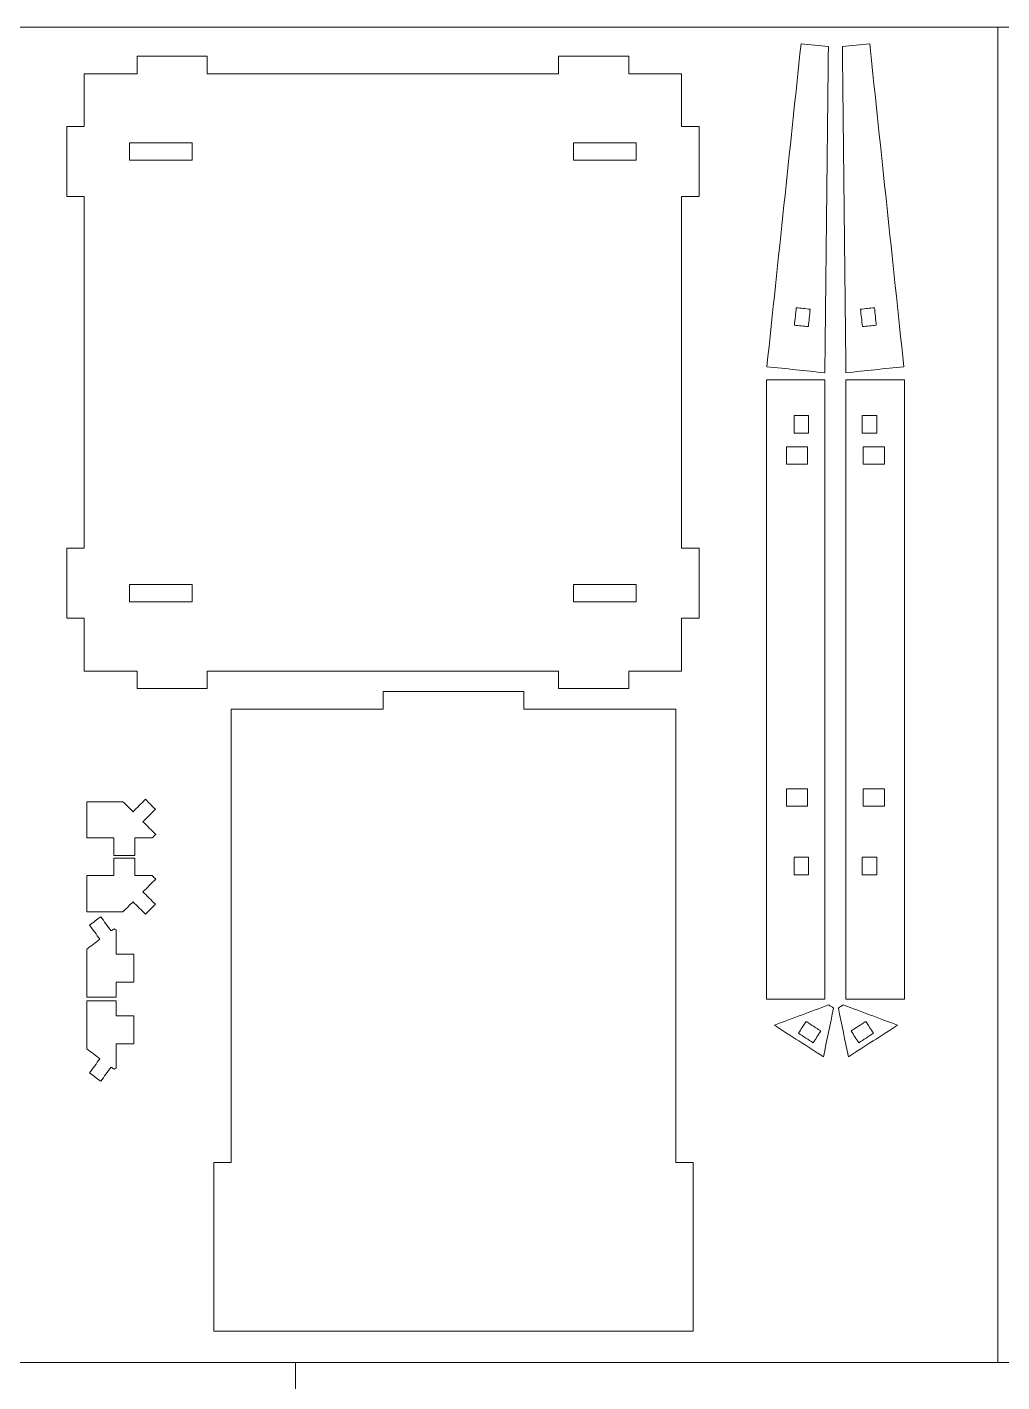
# Model space of a CAD drawing. Header units: centimetres. Extents: x -36.5 to 33.1, y -48.3 to 44.1.
# Drawn here: x -18.27 to -1.62, y 20.93 to 44.06 of the extents above; entities that cross this region are included whole.
import ezdxf

# ---------------------------------------------------------------- set-up
doc = ezdxf.new("R2010")
doc.units = ezdxf.units.CM
doc.header["$MEASUREMENT"] = 0
doc.layers.add('Camada 1', color=7, linetype='Continuous')

msp = doc.modelspace()

# ---------------------------------------------------------------- linework, layer by layer
at = {"layer": 'Camada 1', "color": 2, "lineweight": 20}
for points, knots in [([(-1.6923, 44.0612), (-1.6923, 44.0612), (-1.6923, 21.2612), (-1.6923, 21.2612), (-1.6923, 21.2612), (-1.6923, 21.2612), (-36.4923, 21.2612), (-36.4923, 21.2612), (-36.4923, 21.2612), (-36.4923, 21.2612), (-36.4923, 44.0612), (-36.4923, 44.0612), (-36.4923, 44.0612), (-36.4923, 44.0612), (-1.6923, 44.0612), (-1.6923, 44.0612)], [0, 0, 0, 0, 0.2, 0.2, 0.2, 0.2, 0.4, 0.4, 0.4, 0.4, 0.6, 0.6, 0.6, 0.6, 1, 1, 1, 1]), ([(-1.6923, 44.0612), (-1.6923, 44.0612), (-1.6923, 21.2612), (-1.6923, 21.2612), (-1.6923, 21.2612), (-1.6923, 21.2612), (33.1077, 21.2612), (33.1077, 21.2612), (33.1077, 21.2612), (33.1077, 21.2612), (33.1077, 44.0612), (33.1077, 44.0612), (33.1077, 44.0612), (33.1077, 44.0612), (-1.6923, 44.0612), (-1.6923, 44.0612)], [0, 0, 0, 0, 0.2, 0.2, 0.2, 0.2, 0.4, 0.4, 0.4, 0.4, 0.6, 0.6, 0.6, 0.6, 1, 1, 1, 1]), ([(-36.4923, -13.5388), (-36.4923, -13.5388), (-13.6923, -13.5388), (-13.6923, -13.5388), (-13.6923, -13.5388), (-13.6923, -13.5388), (-13.6923, 21.2612), (-13.6923, 21.2612), (-13.6923, 21.2612), (-13.6923, 21.2612), (-36.4923, 21.2612), (-36.4923, 21.2612), (-36.4923, 21.2612), (-36.4923, 21.2612), (-36.4923, -13.5388), (-36.4923, -13.5388), (-36.4923, -13.5388), (-36.4923, -13.5388), (-36.4923, -13.5388), (-36.4923, -13.5388)], [0, 0, 0, 0, 0.16666667, 0.16666667, 0.16666667, 0.16666667, 0.33333333, 0.33333333, 0.33333333, 0.33333333, 0.5, 0.5, 0.5, 0.5, 0.66666667, 0.66666667, 0.66666667, 0.66666667, 1, 1, 1, 1]), ([(-13.6923, -13.5388), (-13.6923, -13.5388), (9.1077, -13.5388), (9.1077, -13.5388), (9.1077, -13.5388), (9.1077, -13.5388), (9.1077, 21.2612), (9.1077, 21.2612), (9.1077, 21.2612), (9.1077, 21.2612), (-13.6923, 21.2612), (-13.6923, 21.2612), (-13.6923, 21.2612), (-13.6923, 21.2612), (-13.6923, -13.5388), (-13.6923, -13.5388), (-13.6923, -13.5388), (-13.6923, -13.5388), (-13.6923, -13.5388), (-13.6923, -13.5388)], [0, 0, 0, 0, 0.16666667, 0.16666667, 0.16666667, 0.16666667, 0.33333333, 0.33333333, 0.33333333, 0.33333333, 0.5, 0.5, 0.5, 0.5, 0.66666667, 0.66666667, 0.66666667, 0.66666667, 1, 1, 1, 1])]:
    msp.add_open_spline(points, degree=3, knots=knots, dxfattribs=at)
at = {"layer": 'Camada 1', "lineweight": 9}
for points, knots in [([(-5.63902, 38.26273), (-5.4447, 40.10063), (-5.2504, 41.93851), (-5.05608, 43.77641), (-5.05608, 43.77641), (-4.90045, 43.75995), (-4.74484, 43.7435), (-4.58921, 43.72705), (-4.58921, 43.72705), (-4.60912, 41.87072), (-4.62904, 40.01438), (-4.64894, 38.15805), (-4.64894, 38.15805), (-4.97897, 38.19295), (-5.30899, 38.22783), (-5.63902, 38.26273)], [0, 0, 0, 0, 0.2, 0.2, 0.2, 0.2, 0.4, 0.4, 0.4, 0.4, 0.6, 0.6, 0.6, 0.6, 1, 1, 1, 1]), ([(-3.2994, 38.26273), (-3.49372, 40.10063), (-3.68802, 41.93851), (-3.88234, 43.77641), (-3.88234, 43.77641), (-4.03796, 43.75995), (-4.19358, 43.7435), (-4.34921, 43.72705), (-4.34921, 43.72705), (-4.3293, 41.87072), (-4.30938, 40.01438), (-4.28947, 38.15805), (-4.28947, 38.15805), (-3.95945, 38.19295), (-3.62942, 38.22783), (-3.2994, 38.26273)], [0, 0, 0, 0, 0.2, 0.2, 0.2, 0.2, 0.4, 0.4, 0.4, 0.4, 0.6, 0.6, 0.6, 0.6, 1, 1, 1, 1]), ([(-7.99715, 43.26591), (-7.99715, 43.36591), (-7.99715, 43.46589), (-7.99715, 43.56589), (-7.99715, 43.56589), (-8.39713, 43.56589), (-8.7971, 43.56589), (-9.19709, 43.56589), (-9.19709, 43.56589), (-9.19709, 43.46589), (-9.19709, 43.36591), (-9.19709, 43.26591), (-9.19709, 43.26591), (-11.197, 43.26591), (-13.1969, 43.26591), (-15.19681, 43.26591), (-15.19681, 43.26591), (-15.19681, 43.36591), (-15.19681, 43.46589), (-15.19681, 43.56589), (-15.19681, 43.56589), (-15.5968, 43.56589), (-15.99677, 43.56589), (-16.39675, 43.56589), (-16.39675, 43.56589), (-16.39675, 43.46589), (-16.39675, 43.36591), (-16.39675, 43.26591), (-16.39675, 43.26591), (-16.69674, 43.26591), (-16.99673, 43.26591), (-17.29672, 43.26591), (-17.29672, 43.26591), (-17.29672, 42.96593), (-17.29672, 42.66594), (-17.29672, 42.36595), (-17.29672, 42.36595), (-17.39671, 42.36595), (-17.4967, 42.36595), (-17.59669, 42.36595), (-17.59669, 42.36595), (-17.59669, 41.96597), (-17.59669, 41.56599), (-17.59669, 41.16601), (-17.59669, 41.16601), (-17.4967, 41.16601), (-17.39671, 41.16601), (-17.29672, 41.16601), (-17.29672, 41.16601), (-17.29672, 39.1661), (-17.29672, 37.16619), (-17.29672, 35.16629), (-17.29672, 35.16629), (-17.39671, 35.16629), (-17.4967, 35.16629), (-17.59669, 35.16629), (-17.59669, 35.16629), (-17.59669, 34.7663), (-17.59669, 34.36633), (-17.59669, 33.96635), (-17.59669, 33.96635), (-17.4967, 33.96635), (-17.39671, 33.96635), (-17.29672, 33.96635), (-17.29672, 33.96635), (-17.29672, 33.66636), (-17.29672, 33.36637), (-17.29672, 33.06638), (-17.29672, 33.06638), (-16.99673, 33.06638), (-16.69674, 33.06638), (-16.39675, 33.06638), (-16.39675, 33.06638), (-16.39675, 32.96639), (-16.39675, 32.8664), (-16.39675, 32.76641), (-16.39675, 32.76641), (-15.99677, 32.76641), (-15.5968, 32.76641), (-15.19681, 32.76641), (-15.19681, 32.76641), (-15.19681, 32.8664), (-15.19681, 32.96639), (-15.19681, 33.06638), (-15.19681, 33.06638), (-13.1969, 33.06638), (-11.197, 33.06638), (-9.19709, 33.06638), (-9.19709, 33.06638), (-9.19709, 32.96639), (-9.19709, 32.86639), (-9.19709, 32.76639), (-9.19709, 32.76639), (-8.7971, 32.76639), (-8.39713, 32.76639), (-7.99715, 32.76639), (-7.99715, 32.76639), (-7.99715, 32.86639), (-7.99715, 32.96639), (-7.99715, 33.06638), (-7.99715, 33.06638), (-7.69716, 33.06638), (-7.39717, 33.06638), (-7.09718, 33.06638), (-7.09718, 33.06638), (-7.09718, 33.36637), (-7.09718, 33.66636), (-7.09718, 33.96635), (-7.09718, 33.96635), (-6.99719, 33.96635), (-6.8972, 33.96635), (-6.79721, 33.96635), (-6.79721, 33.96635), (-6.79721, 34.36633), (-6.79721, 34.7663), (-6.79721, 35.16629), (-6.79721, 35.16629), (-6.8972, 35.16629), (-6.99719, 35.16629), (-7.09718, 35.16629), (-7.09718, 35.16629), (-7.09718, 37.16619), (-7.09718, 39.1661), (-7.09718, 41.16601), (-7.09718, 41.16601), (-6.99719, 41.16601), (-6.8972, 41.16601), (-6.79721, 41.16601), (-6.79721, 41.16601), (-6.79721, 41.56599), (-6.79721, 41.96597), (-6.79721, 42.36595), (-6.79721, 42.36595), (-6.8972, 42.36595), (-6.99719, 42.36595), (-7.09718, 42.36595), (-7.09718, 42.36595), (-7.09718, 42.66594), (-7.09718, 42.96593), (-7.09718, 43.26591), (-7.09718, 43.26591), (-7.39717, 43.26591), (-7.69716, 43.26591), (-7.99715, 43.26591)], [0, 0, 0, 0, 0.02702703, 0.02702703, 0.02702703, 0.02702703, 0.05405405, 0.05405405, 0.05405405, 0.05405405, 0.08108108, 0.08108108, 0.08108108, 0.08108108, 0.10810811, 0.10810811, 0.10810811, 0.10810811, 0.13513514, 0.13513514, 0.13513514, 0.13513514, 0.16216216, 0.16216216, 0.16216216, 0.16216216, 0.18918919, 0.18918919, 0.18918919, 0.18918919, 0.21621622, 0.21621622, 0.21621622, 0.21621622, 0.24324324, 0.24324324, 0.24324324, 0.24324324, 0.27027027, 0.27027027, 0.27027027, 0.27027027, 0.2972973, 0.2972973, 0.2972973, 0.2972973, 0.32432432, 0.32432432, 0.32432432, 0.32432432, 0.35135135, 0.35135135, 0.35135135, 0.35135135, 0.37837838, 0.37837838, 0.37837838, 0.37837838, 0.40540541, 0.40540541, 0.40540541, 0.40540541, 0.43243243, 0.43243243, 0.43243243, 0.43243243, 0.45945946, 0.45945946, 0.45945946, 0.45945946, 0.48648649, 0.48648649, 0.48648649, 0.48648649, 0.51351351, 0.51351351, 0.51351351, 0.51351351, 0.54054054, 0.54054054, 0.54054054, 0.54054054, 0.56756757, 0.56756757, 0.56756757, 0.56756757, 0.59459459, 0.59459459, 0.59459459, 0.59459459, 0.62162162, 0.62162162, 0.62162162, 0.62162162, 0.64864865, 0.64864865, 0.64864865, 0.64864865, 0.67567568, 0.67567568, 0.67567568, 0.67567568, 0.7027027, 0.7027027, 0.7027027, 0.7027027, 0.72972973, 0.72972973, 0.72972973, 0.72972973, 0.75675676, 0.75675676, 0.75675676, 0.75675676, 0.78378378, 0.78378378, 0.78378378, 0.78378378, 0.81081081, 0.81081081, 0.81081081, 0.81081081, 0.83783784, 0.83783784, 0.83783784, 0.83783784, 0.86486486, 0.86486486, 0.86486486, 0.86486486, 0.89189189, 0.89189189, 0.89189189, 0.89189189, 0.91891892, 0.91891892, 0.91891892, 0.91891892, 0.94594595, 0.94594595, 0.94594595, 0.94594595, 1, 1, 1, 1]), ([(-16.52461, 41.78671), (-16.52461, 41.88671), (-16.52461, 41.9867), (-16.52461, 42.0867), (-16.52461, 42.0867), (-16.16725, 42.0867), (-15.80988, 42.0867), (-15.45252, 42.0867), (-15.45252, 42.0867), (-15.45252, 41.9867), (-15.45252, 41.88671), (-15.45252, 41.78671), (-15.45252, 41.78671), (-15.80988, 41.78671), (-16.16725, 41.78671), (-16.52461, 41.78671)], [0, 0, 0, 0, 0.2, 0.2, 0.2, 0.2, 0.4, 0.4, 0.4, 0.4, 0.6, 0.6, 0.6, 0.6, 1, 1, 1, 1]), ([(-8.94138, 41.78671), (-8.94138, 41.88671), (-8.94138, 41.9867), (-8.94138, 42.0867), (-8.94138, 42.0867), (-8.58402, 42.0867), (-8.22665, 42.0867), (-7.86929, 42.0867), (-7.86929, 42.0867), (-7.86929, 41.9867), (-7.86929, 41.88671), (-7.86929, 41.78671), (-7.86929, 41.78671), (-8.22665, 41.78671), (-8.58402, 41.78671), (-8.94138, 41.78671)], [0, 0, 0, 0, 0.2, 0.2, 0.2, 0.2, 0.4, 0.4, 0.4, 0.4, 0.6, 0.6, 0.6, 0.6, 1, 1, 1, 1]), ([(-4.93038, 38.94614), (-4.91988, 39.04548), (-4.90937, 39.14481), (-4.89887, 39.24415), (-4.89887, 39.24415), (-4.97834, 39.25255), (-5.05781, 39.26095), (-5.13728, 39.26935), (-5.13728, 39.26935), (-5.14778, 39.17001), (-5.15828, 39.07068), (-5.16878, 38.97134), (-5.16878, 38.97134), (-5.08932, 38.96294), (-5.00984, 38.95454), (-4.93038, 38.94614)], [0, 0, 0, 0, 0.2, 0.2, 0.2, 0.2, 0.4, 0.4, 0.4, 0.4, 0.6, 0.6, 0.6, 0.6, 1, 1, 1, 1]), ([(-4.00804, 38.94614), (-4.01854, 39.04548), (-4.02905, 39.14481), (-4.03955, 39.24415), (-4.03955, 39.24415), (-3.96007, 39.25255), (-3.88061, 39.26095), (-3.80113, 39.26935), (-3.80113, 39.26935), (-3.79063, 39.17001), (-3.78013, 39.07068), (-3.76963, 38.97134), (-3.76963, 38.97134), (-3.8491, 38.96294), (-3.92857, 38.95454), (-4.00804, 38.94614)], [0, 0, 0, 0, 0.2, 0.2, 0.2, 0.2, 0.4, 0.4, 0.4, 0.4, 0.6, 0.6, 0.6, 0.6, 1, 1, 1, 1]), ([(-5.64732, 27.46382), (-5.31439, 27.46383), (-4.98145, 27.46386), (-4.64852, 27.46387), (-4.64852, 27.46387), (-4.64867, 30.98859), (-4.6488, 34.51333), (-4.64894, 38.03805), (-4.64894, 38.03805), (-4.98187, 38.03804), (-5.3148, 38.03802), (-5.64773, 38.03801), (-5.64773, 38.03801), (-5.6476, 34.51328), (-5.64745, 30.98855), (-5.64732, 27.46382)], [0, 0, 0, 0, 0.2, 0.2, 0.2, 0.2, 0.4, 0.4, 0.4, 0.4, 0.6, 0.6, 0.6, 0.6, 1, 1, 1, 1]), ([(-3.2911, 27.46382), (-3.62402, 27.46383), (-3.95696, 27.46386), (-4.28989, 27.46387), (-4.28989, 27.46387), (-4.28975, 30.98859), (-4.28962, 34.51333), (-4.28947, 38.03805), (-4.28947, 38.03805), (-3.95654, 38.03804), (-3.62362, 38.03802), (-3.29069, 38.03801), (-3.29069, 38.03801), (-3.29082, 34.51328), (-3.29096, 30.98855), (-3.2911, 27.46382)], [0, 0, 0, 0, 0.2, 0.2, 0.2, 0.2, 0.4, 0.4, 0.4, 0.4, 0.6, 0.6, 0.6, 0.6, 1, 1, 1, 1]), ([(-4.92796, 37.42946), (-4.92796, 37.32947), (-4.92794, 37.22946), (-4.92794, 37.12946), (-4.92794, 37.12946), (-5.01038, 37.12946), (-5.09284, 37.12945), (-5.17528, 37.12945), (-5.17528, 37.12945), (-5.17528, 37.22945), (-5.17529, 37.32945), (-5.17529, 37.42945), (-5.17529, 37.42945), (-5.09285, 37.42945), (-5.0104, 37.42946), (-4.92796, 37.42946)], [0, 0, 0, 0, 0.2, 0.2, 0.2, 0.2, 0.4, 0.4, 0.4, 0.4, 0.6, 0.6, 0.6, 0.6, 1, 1, 1, 1]), ([(-4.01046, 37.42946), (-4.01046, 37.32947), (-4.01047, 37.22946), (-4.01047, 37.12946), (-4.01047, 37.12946), (-3.92803, 37.12946), (-3.84558, 37.12945), (-3.76314, 37.12945), (-3.76314, 37.12945), (-3.76314, 37.22945), (-3.76313, 37.32945), (-3.76313, 37.42945), (-3.76313, 37.42945), (-3.84557, 37.42945), (-3.92802, 37.42946), (-4.01046, 37.42946)], [0, 0, 0, 0, 0.2, 0.2, 0.2, 0.2, 0.4, 0.4, 0.4, 0.4, 0.6, 0.6, 0.6, 0.6, 1, 1, 1, 1]), ([(-5.3062, 36.8966), (-5.1862, 36.8966), (-5.06621, 36.89661), (-4.94621, 36.89661), (-4.94621, 36.89661), (-4.94621, 36.79662), (-4.9462, 36.69661), (-4.9462, 36.59661), (-4.9462, 36.59661), (-5.0662, 36.59661), (-5.18618, 36.59661), (-5.30618, 36.59661), (-5.30618, 36.59661), (-5.30618, 36.69661), (-5.3062, 36.79661), (-5.3062, 36.8966)], [0, 0, 0, 0, 0.2, 0.2, 0.2, 0.2, 0.4, 0.4, 0.4, 0.4, 0.6, 0.6, 0.6, 0.6, 1, 1, 1, 1]), ([(-3.63222, 36.8966), (-3.75222, 36.8966), (-3.87221, 36.89661), (-3.99221, 36.89661), (-3.99221, 36.89661), (-3.99221, 36.79662), (-3.99222, 36.69661), (-3.99222, 36.59661), (-3.99222, 36.59661), (-3.87222, 36.59661), (-3.75223, 36.59661), (-3.63223, 36.59661), (-3.63223, 36.59661), (-3.63223, 36.69661), (-3.63222, 36.79661), (-3.63222, 36.8966)], [0, 0, 0, 0, 0.2, 0.2, 0.2, 0.2, 0.4, 0.4, 0.4, 0.4, 0.6, 0.6, 0.6, 0.6, 1, 1, 1, 1]), ([(-16.52461, 34.54557), (-16.16725, 34.54557), (-15.80988, 34.54557), (-15.45252, 34.54557), (-15.45252, 34.54557), (-15.45252, 34.44558), (-15.45252, 34.34559), (-15.45252, 34.2456), (-15.45252, 34.2456), (-15.80988, 34.2456), (-16.16725, 34.2456), (-16.52461, 34.2456), (-16.52461, 34.2456), (-16.52461, 34.34559), (-16.52461, 34.44558), (-16.52461, 34.54557)], [0, 0, 0, 0, 0.2, 0.2, 0.2, 0.2, 0.4, 0.4, 0.4, 0.4, 0.6, 0.6, 0.6, 0.6, 1, 1, 1, 1]), ([(-8.94138, 34.2456), (-8.94138, 34.34559), (-8.94138, 34.44558), (-8.94138, 34.54557), (-8.94138, 34.54557), (-8.58402, 34.54557), (-8.22665, 34.54557), (-7.86929, 34.54557), (-7.86929, 34.54557), (-7.86929, 34.44558), (-7.86929, 34.34559), (-7.86929, 34.2456), (-7.86929, 34.2456), (-8.22665, 34.2456), (-8.58402, 34.2456), (-8.94138, 34.2456)], [0, 0, 0, 0, 0.2, 0.2, 0.2, 0.2, 0.4, 0.4, 0.4, 0.4, 0.6, 0.6, 0.6, 0.6, 1, 1, 1, 1]), ([(-15.08755, 21.79338), (-12.35737, 21.79298), (-9.62718, 21.7926), (-6.897, 21.7922), (-6.897, 21.7922), (-6.8968, 22.75245), (-6.89658, 23.71269), (-6.89638, 24.67295), (-6.89638, 24.67295), (-6.99637, 24.67295), (-7.09637, 24.67295), (-7.19636, 24.67295), (-7.19636, 24.67295), (-7.19636, 27.25323), (-7.19635, 29.83352), (-7.19635, 32.41381), (-7.19635, 32.41381), (-8.06148, 32.41381), (-8.9266, 32.41382), (-9.79172, 32.41382), (-9.79172, 32.41382), (-9.79172, 32.51382), (-9.79172, 32.6138), (-9.79172, 32.7138), (-9.79172, 32.7138), (-10.59168, 32.7138), (-11.39165, 32.71381), (-12.1916, 32.71381), (-12.1916, 32.71381), (-12.1916, 32.61381), (-12.1916, 32.51382), (-12.1916, 32.41382), (-12.1916, 32.41382), (-13.05673, 32.41382), (-13.92185, 32.41382), (-14.78698, 32.41382), (-14.78698, 32.41382), (-14.78696, 29.83353), (-14.78694, 27.25323), (-14.78693, 24.67295), (-14.78693, 24.67295), (-14.88692, 24.67295), (-14.98692, 24.67295), (-15.08692, 24.67295), (-15.08692, 24.67295), (-15.08713, 23.71309), (-15.08734, 22.75323), (-15.08755, 21.79338)], [0, 0, 0, 0, 0.07692308, 0.07692308, 0.07692308, 0.07692308, 0.15384615, 0.15384615, 0.15384615, 0.15384615, 0.23076923, 0.23076923, 0.23076923, 0.23076923, 0.30769231, 0.30769231, 0.30769231, 0.30769231, 0.38461538, 0.38461538, 0.38461538, 0.38461538, 0.46153846, 0.46153846, 0.46153846, 0.46153846, 0.53846154, 0.53846154, 0.53846154, 0.53846154, 0.61538462, 0.61538462, 0.61538462, 0.61538462, 0.69230769, 0.69230769, 0.69230769, 0.69230769, 0.76923077, 0.76923077, 0.76923077, 0.76923077, 0.84615385, 0.84615385, 0.84615385, 0.84615385, 1, 1, 1, 1]), ([(-4.94598, 31.05679), (-4.946, 30.95679), (-4.94602, 30.85679), (-4.94604, 30.75679), (-4.94604, 30.75679), (-5.06604, 30.75679), (-5.18603, 30.75679), (-5.30603, 30.75679), (-5.30603, 30.75679), (-5.306, 30.85679), (-5.30599, 30.95678), (-5.30597, 31.05678), (-5.30597, 31.05678), (-5.18597, 31.05678), (-5.06598, 31.05679), (-4.94598, 31.05679)], [0, 0, 0, 0, 0.2, 0.2, 0.2, 0.2, 0.4, 0.4, 0.4, 0.4, 0.6, 0.6, 0.6, 0.6, 1, 1, 1, 1]), ([(-3.99244, 31.05679), (-3.99241, 30.95679), (-3.9924, 30.85679), (-3.99238, 30.75679), (-3.99238, 30.75679), (-3.87238, 30.75679), (-3.75239, 30.75679), (-3.63239, 30.75679), (-3.63239, 30.75679), (-3.63241, 30.85679), (-3.63242, 30.95678), (-3.63245, 31.05678), (-3.63245, 31.05678), (-3.75245, 31.05678), (-3.87244, 31.05679), (-3.99244, 31.05679)], [0, 0, 0, 0, 0.2, 0.2, 0.2, 0.2, 0.4, 0.4, 0.4, 0.4, 0.6, 0.6, 0.6, 0.6, 1, 1, 1, 1]), ([(-16.13766, 30.21655), (-16.23598, 30.21629), (-16.33429, 30.216), (-16.43261, 30.21575), (-16.43261, 30.21575), (-16.4326, 30.11634), (-16.4326, 30.01694), (-16.43258, 29.91755), (-16.43258, 29.91755), (-16.55257, 29.91721), (-16.67258, 29.91685), (-16.79257, 29.9165), (-16.79257, 29.9165), (-16.79257, 30.01626), (-16.79258, 30.11598), (-16.79258, 30.21572), (-16.79258, 30.21572), (-16.94684, 30.21575), (-17.10113, 30.21575), (-17.25539, 30.21575), (-17.25539, 30.21575), (-17.25539, 30.42206), (-17.25539, 30.62841), (-17.25539, 30.83474), (-17.25539, 30.83474), (-17.04906, 30.83474), (-16.84271, 30.83474), (-16.63638, 30.83474), (-16.63638, 30.83474), (-16.57925, 30.77761), (-16.52213, 30.72049), (-16.465, 30.66338), (-16.465, 30.66338), (-16.39429, 30.73407), (-16.32359, 30.80478), (-16.25288, 30.87548), (-16.25288, 30.87548), (-16.19632, 30.81893), (-16.13975, 30.76235), (-16.08319, 30.70579), (-16.08319, 30.70579), (-16.1539, 30.63509), (-16.2246, 30.56437), (-16.2953, 30.49368), (-16.2953, 30.49368), (-16.22284, 30.42121), (-16.15039, 30.34875), (-16.07794, 30.27629), (-16.07794, 30.27629), (-16.09783, 30.25638), (-16.11775, 30.23647), (-16.13766, 30.21655)], [0, 0, 0, 0, 0.07142857, 0.07142857, 0.07142857, 0.07142857, 0.14285714, 0.14285714, 0.14285714, 0.14285714, 0.21428571, 0.21428571, 0.21428571, 0.21428571, 0.28571429, 0.28571429, 0.28571429, 0.28571429, 0.35714286, 0.35714286, 0.35714286, 0.35714286, 0.42857143, 0.42857143, 0.42857143, 0.42857143, 0.5, 0.5, 0.5, 0.5, 0.57142857, 0.57142857, 0.57142857, 0.57142857, 0.64285714, 0.64285714, 0.64285714, 0.64285714, 0.71428571, 0.71428571, 0.71428571, 0.71428571, 0.78571429, 0.78571429, 0.78571429, 0.78571429, 0.85714286, 0.85714286, 0.85714286, 0.85714286, 1, 1, 1, 1]), ([(-16.13766, 29.57256), (-16.23598, 29.57281), (-16.33429, 29.5731), (-16.43261, 29.57336), (-16.43261, 29.57336), (-16.4326, 29.67276), (-16.4326, 29.77217), (-16.43258, 29.87155), (-16.43258, 29.87155), (-16.55257, 29.8719), (-16.67258, 29.87225), (-16.79257, 29.87259), (-16.79257, 29.87259), (-16.79257, 29.77285), (-16.79258, 29.67312), (-16.79258, 29.57337), (-16.79258, 29.57337), (-16.94684, 29.57336), (-17.10113, 29.57336), (-17.25539, 29.57336), (-17.25539, 29.57336), (-17.25539, 29.36703), (-17.25539, 29.16068), (-17.25539, 28.95435), (-17.25539, 28.95435), (-17.04906, 28.95435), (-16.84271, 28.95435), (-16.63638, 28.95435), (-16.63638, 28.95435), (-16.57925, 29.01149), (-16.52213, 29.06861), (-16.465, 29.12573), (-16.465, 29.12573), (-16.39429, 29.05502), (-16.32359, 28.98432), (-16.25288, 28.91361), (-16.25288, 28.91361), (-16.19632, 28.97017), (-16.13975, 29.02675), (-16.08319, 29.08331), (-16.08319, 29.08331), (-16.1539, 29.15401), (-16.2246, 29.22473), (-16.2953, 29.29543), (-16.2953, 29.29543), (-16.22284, 29.36789), (-16.15039, 29.44035), (-16.07794, 29.51282), (-16.07794, 29.51282), (-16.09783, 29.53272), (-16.11775, 29.55263), (-16.13766, 29.57256)], [0, 0, 0, 0, 0.07142857, 0.07142857, 0.07142857, 0.07142857, 0.14285714, 0.14285714, 0.14285714, 0.14285714, 0.21428571, 0.21428571, 0.21428571, 0.21428571, 0.28571429, 0.28571429, 0.28571429, 0.28571429, 0.35714286, 0.35714286, 0.35714286, 0.35714286, 0.42857143, 0.42857143, 0.42857143, 0.42857143, 0.5, 0.5, 0.5, 0.5, 0.57142857, 0.57142857, 0.57142857, 0.57142857, 0.64285714, 0.64285714, 0.64285714, 0.64285714, 0.71428571, 0.71428571, 0.71428571, 0.71428571, 0.78571429, 0.78571429, 0.78571429, 0.78571429, 0.85714286, 0.85714286, 0.85714286, 0.85714286, 1, 1, 1, 1]), ([(-5.17499, 29.88833), (-5.09255, 29.88833), (-5.0101, 29.88834), (-4.92766, 29.88834), (-4.92766, 29.88834), (-4.92766, 29.78834), (-4.92764, 29.68833), (-4.92764, 29.58834), (-4.92764, 29.58834), (-5.01008, 29.58834), (-5.09254, 29.58833), (-5.17498, 29.58833), (-5.17498, 29.58833), (-5.17498, 29.68832), (-5.17499, 29.78833), (-5.17499, 29.88833)], [0, 0, 0, 0, 0.2, 0.2, 0.2, 0.2, 0.4, 0.4, 0.4, 0.4, 0.6, 0.6, 0.6, 0.6, 1, 1, 1, 1]), ([(-3.76343, 29.88833), (-3.84587, 29.88833), (-3.92832, 29.88834), (-4.01076, 29.88834), (-4.01076, 29.88834), (-4.01076, 29.78834), (-4.01077, 29.68833), (-4.01077, 29.58834), (-4.01077, 29.58834), (-3.92833, 29.58834), (-3.84588, 29.58833), (-3.76344, 29.58833), (-3.76344, 29.58833), (-3.76344, 29.68832), (-3.76343, 29.78833), (-3.76343, 29.88833)], [0, 0, 0, 0, 0.2, 0.2, 0.2, 0.2, 0.4, 0.4, 0.4, 0.4, 0.6, 0.6, 0.6, 0.6, 1, 1, 1, 1]), ([(-17.20906, 28.72631), (-17.14931, 28.64612), (-17.08957, 28.56594), (-17.02982, 28.48575), (-17.02982, 28.48575), (-17.105, 28.42974), (-17.18021, 28.3737), (-17.25539, 28.31768), (-17.25539, 28.31768), (-17.25539, 28.04491), (-17.25539, 27.77214), (-17.25539, 27.49937), (-17.25539, 27.49937), (-17.08699, 27.49937), (-16.91862, 27.49937), (-16.75022, 27.49937), (-16.75022, 27.49937), (-16.75031, 27.58321), (-16.7504, 27.66704), (-16.75049, 27.75087), (-16.75049, 27.75087), (-16.65049, 27.75097), (-16.5505, 27.75108), (-16.4505, 27.75117), (-16.4505, 27.75117), (-16.45066, 27.91119), (-16.45082, 28.07119), (-16.45099, 28.23121), (-16.45099, 28.23121), (-16.55099, 28.2311), (-16.65098, 28.23101), (-16.75098, 28.2309), (-16.75098, 28.2309), (-16.75099, 28.36907), (-16.75099, 28.50722), (-16.751, 28.64539), (-16.751, 28.64539), (-16.76377, 28.65193), (-16.77652, 28.65846), (-16.78927, 28.66499), (-16.78927, 28.66499), (-16.80532, 28.65303), (-16.82135, 28.64109), (-16.83738, 28.62914), (-16.83738, 28.62914), (-16.89713, 28.70933), (-16.95688, 28.78951), (-17.01662, 28.86969), (-17.01662, 28.86969), (-17.08078, 28.8219), (-17.14492, 28.7741), (-17.20906, 28.72631)], [0, 0, 0, 0, 0.07142857, 0.07142857, 0.07142857, 0.07142857, 0.14285714, 0.14285714, 0.14285714, 0.14285714, 0.21428571, 0.21428571, 0.21428571, 0.21428571, 0.28571429, 0.28571429, 0.28571429, 0.28571429, 0.35714286, 0.35714286, 0.35714286, 0.35714286, 0.42857143, 0.42857143, 0.42857143, 0.42857143, 0.5, 0.5, 0.5, 0.5, 0.57142857, 0.57142857, 0.57142857, 0.57142857, 0.64285714, 0.64285714, 0.64285714, 0.64285714, 0.71428571, 0.71428571, 0.71428571, 0.71428571, 0.78571429, 0.78571429, 0.78571429, 0.78571429, 0.85714286, 0.85714286, 0.85714286, 0.85714286, 1, 1, 1, 1]), ([(-17.20906, 26.20538), (-17.14931, 26.28557), (-17.08957, 26.36575), (-17.02982, 26.44593), (-17.02982, 26.44593), (-17.105, 26.50195), (-17.18021, 26.55799), (-17.25539, 26.61401), (-17.25539, 26.61401), (-17.25539, 26.88678), (-17.25539, 27.15955), (-17.25539, 27.43232), (-17.25539, 27.43232), (-17.08699, 27.43232), (-16.91862, 27.43232), (-16.75022, 27.43232), (-16.75022, 27.43232), (-16.75031, 27.34848), (-16.7504, 27.26465), (-16.75049, 27.18081), (-16.75049, 27.18081), (-16.65049, 27.18072), (-16.5505, 27.18061), (-16.4505, 27.18051), (-16.4505, 27.18051), (-16.45066, 27.02049), (-16.45082, 26.8605), (-16.45099, 26.70048), (-16.45099, 26.70048), (-16.55099, 26.70059), (-16.65098, 26.70068), (-16.75098, 26.70079), (-16.75098, 26.70079), (-16.75099, 26.56262), (-16.75099, 26.42447), (-16.751, 26.2863), (-16.751, 26.2863), (-16.76377, 26.27976), (-16.77652, 26.27323), (-16.78927, 26.2667), (-16.78927, 26.2667), (-16.80532, 26.27865), (-16.82135, 26.29059), (-16.83738, 26.30255), (-16.83738, 26.30255), (-16.89713, 26.22236), (-16.95688, 26.14218), (-17.01662, 26.06199), (-17.01662, 26.06199), (-17.08078, 26.10979), (-17.14492, 26.15759), (-17.20906, 26.20538)], [0, 0, 0, 0, 0.07142857, 0.07142857, 0.07142857, 0.07142857, 0.14285714, 0.14285714, 0.14285714, 0.14285714, 0.21428571, 0.21428571, 0.21428571, 0.21428571, 0.28571429, 0.28571429, 0.28571429, 0.28571429, 0.35714286, 0.35714286, 0.35714286, 0.35714286, 0.42857143, 0.42857143, 0.42857143, 0.42857143, 0.5, 0.5, 0.5, 0.5, 0.57142857, 0.57142857, 0.57142857, 0.57142857, 0.64285714, 0.64285714, 0.64285714, 0.64285714, 0.71428571, 0.71428571, 0.71428571, 0.71428571, 0.78571429, 0.78571429, 0.78571429, 0.78571429, 0.85714286, 0.85714286, 0.85714286, 0.85714286, 1, 1, 1, 1]), ([(-4.50011, 27.31148), (-4.52791, 27.32936), (-4.55572, 27.34724), (-4.58352, 27.36512), (-4.58352, 27.36512), (-4.89292, 27.2496), (-5.2023, 27.13407), (-5.5117, 27.01855), (-5.5117, 27.01855), (-5.23208, 26.83874), (-4.95248, 26.65895), (-4.67287, 26.47914), (-4.67287, 26.47914), (-4.61528, 26.75659), (-4.5577, 27.03403), (-4.50011, 27.31148)], [0, 0, 0, 0, 0.2, 0.2, 0.2, 0.2, 0.4, 0.4, 0.4, 0.4, 0.6, 0.6, 0.6, 0.6, 1, 1, 1, 1]), ([(-4.41857, 27.31148), (-4.39076, 27.32936), (-4.36296, 27.34724), (-4.33516, 27.36512), (-4.33516, 27.36512), (-4.02576, 27.2496), (-3.71638, 27.13407), (-3.40698, 27.01855), (-3.40698, 27.01855), (-3.68659, 26.83874), (-3.96619, 26.65895), (-4.2458, 26.47914), (-4.2458, 26.47914), (-4.30339, 26.75659), (-4.36098, 27.03403), (-4.41857, 27.31148)], [0, 0, 0, 0, 0.2, 0.2, 0.2, 0.2, 0.4, 0.4, 0.4, 0.4, 0.6, 0.6, 0.6, 0.6, 1, 1, 1, 1]), ([(-4.97015, 27.08207), (-5.01336, 27.01487), (-5.05657, 26.94768), (-5.09978, 26.88048), (-5.09978, 26.88048), (-5.01578, 26.82647), (-4.9318, 26.77245), (-4.8478, 26.71844), (-4.8478, 26.71844), (-4.80458, 26.78564), (-4.76137, 26.85283), (-4.71816, 26.92003), (-4.71816, 26.92003), (-4.80216, 26.97404), (-4.88615, 27.02805), (-4.97015, 27.08207)], [0, 0, 0, 0, 0.2, 0.2, 0.2, 0.2, 0.4, 0.4, 0.4, 0.4, 0.6, 0.6, 0.6, 0.6, 1, 1, 1, 1]), ([(-3.94853, 27.08207), (-3.90532, 27.01487), (-3.8621, 26.94768), (-3.81889, 26.88048), (-3.81889, 26.88048), (-3.90289, 26.82647), (-3.98688, 26.77245), (-4.07088, 26.71844), (-4.07088, 26.71844), (-4.11409, 26.78564), (-4.1573, 26.85283), (-4.20052, 26.92003), (-4.20052, 26.92003), (-4.11652, 26.97404), (-4.03253, 27.02805), (-3.94853, 27.08207)], [0, 0, 0, 0, 0.2, 0.2, 0.2, 0.2, 0.4, 0.4, 0.4, 0.4, 0.6, 0.6, 0.6, 0.6, 1, 1, 1, 1])]:
    msp.add_open_spline(points, degree=3, knots=knots, dxfattribs=at)

doc.saveas('drawing.dxf')
